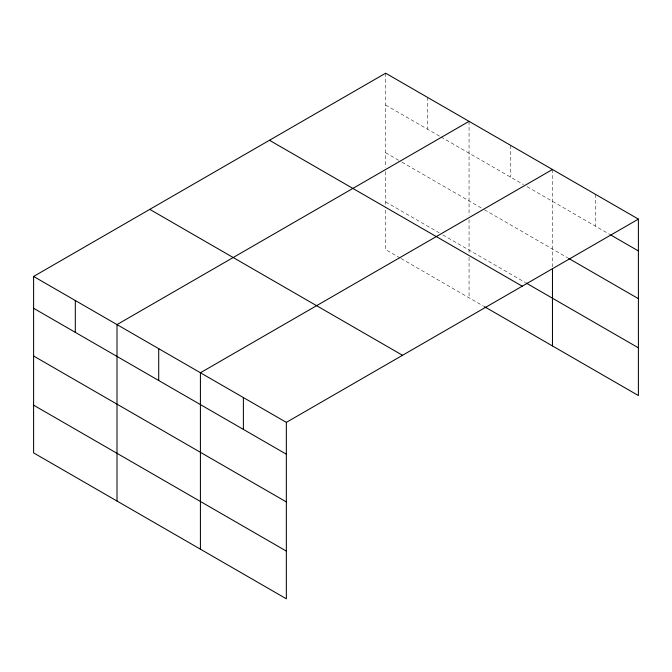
<?xml version="1.0" encoding="UTF-8"?>
<svg xmlns="http://www.w3.org/2000/svg" width="672" height="672" viewBox="0 0 672 672"><rect width="100%" height="100%" fill="white"/><g stroke="black" fill="none" stroke-linecap="round" stroke-linejoin="round"><path stroke-width="0.5" stroke-dasharray="3.36 2.52" d="M385.652 105.025L440.042 136.433M440.95 136.954L523.454 184.582M527.083 186.682L609.756 234.41M385.652 152.746L401.066 161.641M401.965 162.162L483.563 209.278M484.47 209.798L567.68 257.838M385.652 201.911L439.144 232.789M442.764 234.881L525.269 282.517M400.159 258.006L385.652 249.631L385.652 207.094M401.066 258.527L483.563 306.155M595.434 194.309L595.434 226.145M552.468 169.504L552.468 266.834M510.762 145.429L510.762 177.257M469.056 121.346L469.056 215.544M469.056 219.727L469.056 253.176M469.056 257.326L469.056 297.78M427.35 97.272L427.35 129.1M385.652 73.198L385.652 167.387M385.652 171.57L385.652 206.06"/><path stroke-width="1.01" d="M33.6 276.444L286.348 422.369L286.348 598.802L33.6 452.886L33.6 276.444L385.652 73.198L638.4 219.114L638.4 395.556L484.47 306.684M469.056 121.346L117.004 324.601L117.004 501.035M552.468 169.504L200.416 372.758L200.416 549.192M286.348 422.369L638.4 219.114M610.646 234.931L638.4 250.95M568.579 258.359L638.4 298.67M526.176 283.038L638.4 347.836M269.472 140.272L522.22 286.188M149.78 209.37L402.528 355.295M33.6 308.28L286.348 454.205M33.6 356L286.348 501.925M33.6 405.166L286.348 551.09M552.468 268.926L552.468 345.937M243.382 397.564L243.382 429.4M158.71 348.684L158.71 380.512M75.306 300.527L75.306 332.354"/></g></svg>
